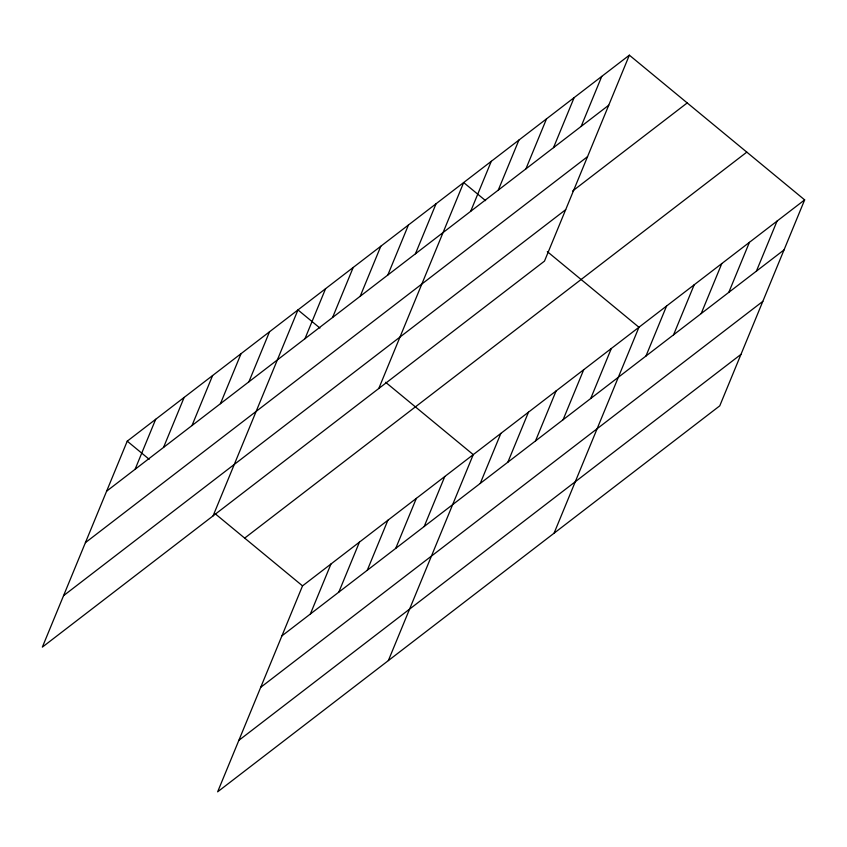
<?xml version="1.0" encoding="UTF-8"?>
<svg xmlns="http://www.w3.org/2000/svg" width="847" height="847" viewBox="0 0 847 847"><rect width="100%" height="100%" fill="white"/><g stroke="black" fill="none" stroke-linecap="round" stroke-linejoin="round"><path stroke-width="1.27" d="M629.363 55.171L127.241 441.16L42.35 647.119L544.473 261.13L629.363 55.171L804.65 199.881L719.759 405.84L217.637 791.829L302.527 585.87L804.65 199.881M135.075 469.312L155.689 419.286M163.535 447.438L184.148 397.412M191.983 425.565L212.597 375.549M220.442 403.691L241.056 353.675M248.891 381.817L269.505 331.802M213.073 515.887L297.964 309.928L319.901 328.043M304.962 338.715L325.576 288.7M332.585 317.487L353.199 267.472M360.197 296.259L380.811 246.233M387.82 275.031L408.434 225.006M415.432 253.793L436.046 203.778M378.778 388.508L463.669 182.55L485.606 200.665M470.667 211.337L491.281 161.322M310.362 614.011L330.976 563.996M498.28 190.109L518.904 140.094M338.811 592.138L359.435 542.122M525.902 168.881L546.516 118.866M367.27 570.264L387.884 520.249M553.514 147.653L574.128 97.638M395.718 548.39L416.343 498.375M581.137 126.425L601.751 76.399M424.178 526.527L444.791 476.501M388.36 660.586L473.251 454.627L385.607 382.283M480.249 483.425L500.863 433.399M507.861 462.187L528.475 412.171M535.484 440.959L556.098 390.943M563.096 419.731L583.71 369.716M590.719 398.503L611.333 348.488M554.054 533.218L638.945 327.26L547.331 251.623M645.954 356.047L666.568 306.032M673.566 334.819L694.18 284.793M701.178 313.591L721.803 263.565M728.801 292.353L749.415 242.337M756.413 271.125L777.038 221.109M106.627 491.175L608.749 105.197M85.409 542.641L587.543 156.653M572.646 190.988L687.213 102.932M63.557 595.663L565.69 209.675M244.677 538.11L746.81 152.132M281.903 635.885L784.036 249.897M260.696 687.341L762.819 301.363M238.843 740.363L740.966 354.374M127.241 441.16L149.178 459.275M214.884 513.515L302.527 585.87"/></g></svg>
